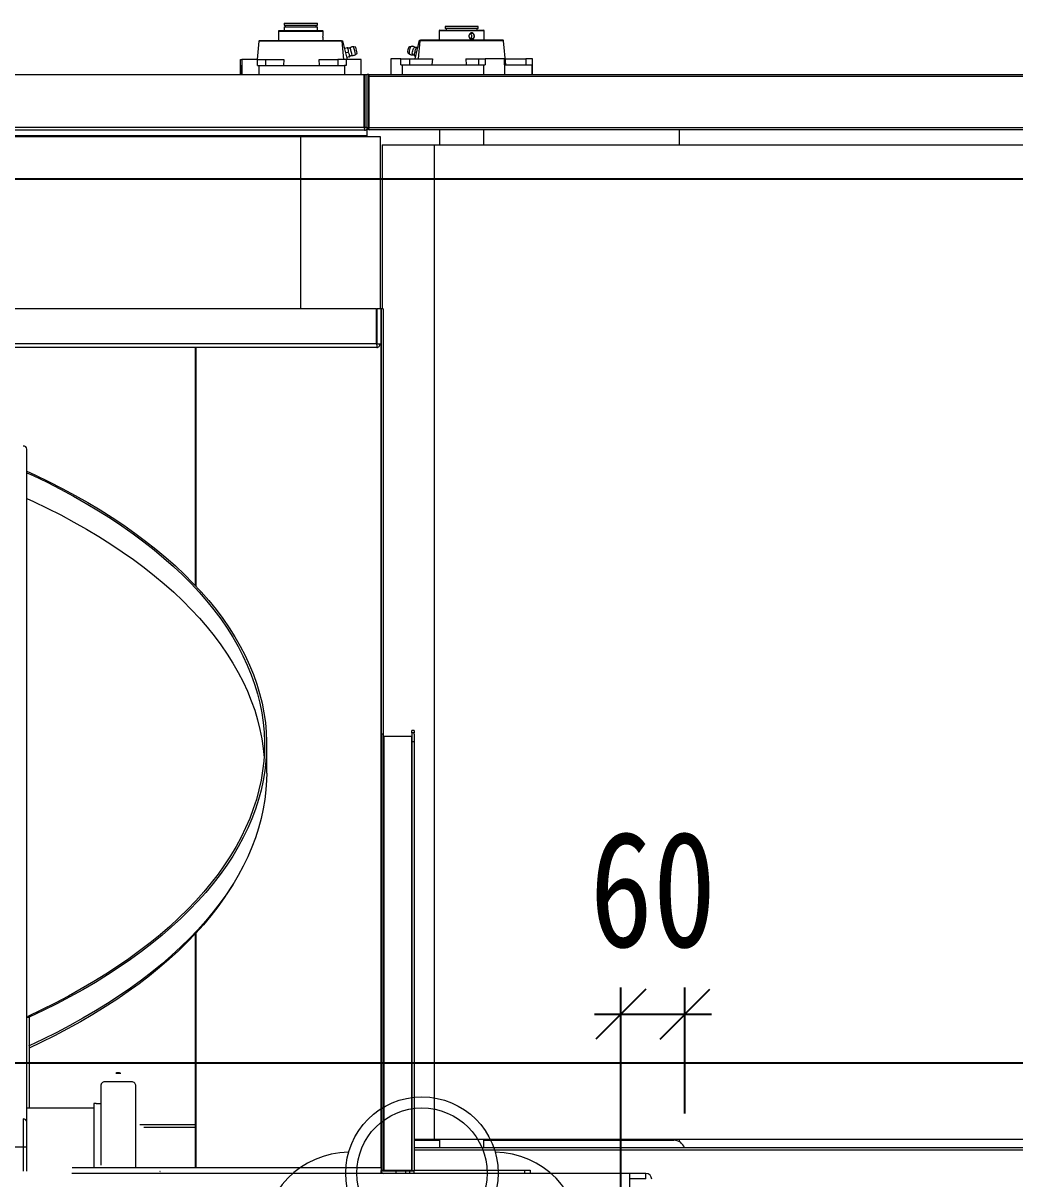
# Model space of a CAD drawing. Extents: x -2187 to 96136, y -11110 to 52208.
# Drawn here: x 51701 to 52599, y 20440 to 21486 of the extents above; entities that cross this region are included whole.
import ezdxf

# ---------------------------------------------------------------- set-up
doc = ezdxf.new("R2010")
doc.units = 0
doc.header["$LTSCALE"] = 1000
doc.header["$MEASUREMENT"] = 0
doc.linetypes.add('ACAD_ISO02W100', pattern=[15, 12, -3])
doc.layers.add('洗衣房设备', color=4, linetype='Continuous')
doc.layers.add('设备型号', color=7, linetype='Continuous')
doc.styles.add('-宋体', font='', dxfattribs={"width": 0.8})
doc.styles.get('-宋体').set_extended_font_data('SimSun')
doc.dimstyles.new('50', dxfattribs={"dimscale": 30, "dimtxt": 3.5, "dimasz": 1.5, "dimexe": 0.8, "dimexo": 2, "dimgap": 0.8, "dimtad": 1, "dimdec": 0, "dimrnd": 5, "dimzin": 0, "dimdsep": 46, "dimtxsty": '-宋体', "dimblk": 'OBLIQUE', "dimcen": 0.6, "dimdle": 0.8, "dimclrd": 6, "dimclre": 6, "dimclrt": 6, "dimadec": 0, "dimazin": 0, "dimtfac": 1, "dimtdec": 0, "dimtofl": 0, "dimtmove": 2, "dimatfit": 3, "dimldrblk": 'OBLIQUE', "dimfxl": 0, "dimtolj": 1, "dimtzin": 0, "dimarcsym": 0})

# ---------------------------------------------------------------- blocks, each defined once
blk = doc.blocks.new('_OBLIQUE')
at = {"color": 0, "linetype": 'ByBlock'}
blk.add_line((-0.5, -0.5), (0.5, 0.5), dxfattribs=at)
blk = doc.blocks.new('*D122')
at = {"layer": 'Defpoints', "color": 0, "linetype": 'ACAD_ISO02W100', "ltscale": 750}
for p in [(52300.1, 20588.6), (52300.1, 20438.8), (52242.1, 20341.5)]:
    blk.add_point(p, dxfattribs=at)
at = {"layer": '洗衣房设备', "color": 6, "linetype": 'ACAD_ISO02W100', "lineweight": -2, "ltscale": 750}
for p, q in [((52242.1, 20401.5), (52242.1, 20612.6)), ((52300.1, 20498.8), (52300.1, 20612.6)), ((52218.1, 20588.6), (52324.1, 20588.6))]:
    blk.add_line(p, q, dxfattribs=at)
at = {"layer": '洗衣房设备', "color": 6, "linetype": 'ACAD_ISO02W100', "lineweight": -2, "ltscale": 750, "xscale": 45, "yscale": 45, "zscale": 45, "rotation": 180}
blk.add_blockref('_OBLIQUE', (52242.1, 20588.6), dxfattribs=at)
at = {"layer": '洗衣房设备', "color": 6, "linetype": 'ACAD_ISO02W100', "lineweight": -2, "ltscale": 750, "xscale": 45, "yscale": 45, "zscale": 45}
blk.add_blockref('_OBLIQUE', (52300.1, 20588.6), dxfattribs=at)
at = {"layer": '洗衣房设备', "color": 6, "linetype": 'ACAD_ISO02W100', "ltscale": 750, "insert": (52271.1, 20701.1), "char_height": 105, "attachment_point": 5, "style": '-宋体'}
blk.add_mtext('\\A1;60', dxfattribs=at)

msp = doc.modelspace()

# ---------------------------------------------------------------- linework, layer by layer
at = {"color": 7, "linetype": 'Continuous', "lineweight": 15}
for p, q in [((51937.461, 21485.748), (51937.461, 21483.748)), ((51937.461, 21485.748), (51967.461, 21485.748)), ((51937.461, 21483.748), (51967.461, 21483.748)), ((51937.461, 21482.448), (51937.461, 21478.984)), ((51937.461, 21482.448), (51967.461, 21482.448)), ((51938.461, 21483.748), (51938.461, 21482.448)), ((51966.461, 21482.448), (51966.461, 21483.748)), ((51967.461, 21483.748), (51967.461, 21485.748)), ((51967.461, 21478.984), (51967.461, 21482.448)), ((52078.329, 21479.484), (52077.829, 21478.984)), ((52078.329, 21479.484), (52091.872, 21479.484)), ((52083.079, 21482.784), (52083.079, 21480.784)), ((52113.079, 21482.784), (52083.079, 21482.784)), ((52113.079, 21480.784), (52083.079, 21480.784)), ((52084.079, 21480.784), (52084.079, 21479.484)), ((52091.872, 21479.484), (52117.829, 21479.484)), ((52112.079, 21479.484), (52112.079, 21480.784)), ((52113.079, 21480.784), (52113.079, 21482.784)), ((52118.329, 21478.984), (52117.829, 21479.484)), ((51914.513, 21469.331), (51912.964, 21452.784)), ((51932.711, 21478.984), (51932.211, 21478.484)), ((51932.211, 21478.484), (51932.211, 21469.784)), ((51932.211, 21478.484), (51972.711, 21478.484)), ((51932.711, 21478.984), (51972.211, 21478.984)), ((51972.711, 21478.484), (51972.211, 21478.984)), ((51972.711, 21476.447), (51972.711, 21478.484)), ((51972.711, 21469.784), (51972.711, 21470.546)), ((51989.352, 21469.784), (51990.5, 21469.784)), ((51991.434, 21452.784), (51989.859, 21469.331)), ((51994.739, 21452.784), (51990.5, 21469.784)), ((52055.827, 21453.284), (52059.851, 21470.284)), ((52060.132, 21469.831), (52058.583, 21453.284)), ((52059.851, 21470.284), (52060.537, 21470.284)), ((52077.829, 21478.984), (52077.829, 21470.284)), ((52077.829, 21478.984), (52118.329, 21478.984)), ((52118.329, 21470.284), (52118.329, 21478.984)), ((52138.079, 21447.904), (52136.026, 21469.831)), ((51994.294, 21463.286), (51992.248, 21462.775)), ((51994.378, 21463.286), (51992.253, 21462.755)), ((51995.417, 21459.29), (51993.251, 21458.75)), ((52002.171, 21463.906), (52000.311, 21464.182)), ((52049.411, 21458.988), (52050.802, 21457.887)), ((52052.586, 21464.677), (52050.833, 21464.402)), ((52055.879, 21459.79), (52057.28, 21459.422)), ((52057.572, 21463.786), (52058.269, 21463.602)), ((51897.837, 21447.404), (51897.837, 21452.784)), ((51897.837, 21452.784), (51899.263, 21452.784)), ((51899.263, 21452.784), (51899.263, 21447.404)), ((51913.345, 21452.784), (51899.263, 21452.784)), ((51913.345, 21447.404), (51913.345, 21452.784)), ((51913.345, 21452.784), (51920.7, 21452.784)), ((51920.7, 21447.404), (51920.7, 21452.784)), ((51920.7, 21452.784), (51937.131, 21452.784)), ((51937.131, 21452.784), (51936.713, 21447.404)), ((51969.507, 21447.404), (51969.076, 21452.784)), ((51969.076, 21452.784), (51986.012, 21452.784)), ((51986.012, 21452.784), (51986.012, 21447.404)), ((51993.494, 21452.784), (51986.012, 21452.784)), ((51993.494, 21452.784), (51993.494, 21447.404)), ((52007.084, 21452.784), (51993.494, 21452.784)), ((51996.371, 21455.295), (51994.245, 21454.765)), ((52002.025, 21457.309), (52003.537, 21458.427)), ((52007.084, 21447.404), (52007.084, 21452.784)), ((52033.93, 21453.284), (52033.93, 21439.284)), ((52043.084, 21453.284), (52033.93, 21453.284)), ((52043.084, 21447.904), (52043.084, 21453.284)), ((52043.084, 21453.284), (52051.253, 21453.284)), ((52051.253, 21447.904), (52051.253, 21453.284)), ((52051.253, 21453.284), (52071.562, 21453.284)), ((52056.378, 21455.612), (52055.68, 21455.795)), ((52071.562, 21453.284), (52071.044, 21447.904)), ((52101.892, 21453.284), (52102.182, 21447.904)), ((52101.892, 21453.284), (52113.265, 21453.284)), ((52113.265, 21453.284), (52113.265, 21447.904)), ((52113.265, 21453.284), (52119.184, 21453.284)), ((52119.184, 21453.284), (52119.184, 21447.904)), ((52136.67, 21453.284), (52119.184, 21453.284)), ((52136.67, 21447.904), (52136.67, 21453.284)), ((52136.67, 21453.284), (52136.934, 21453.284)), ((52136.934, 21447.904), (52136.934, 21453.284)), ((52137.575, 21453.284), (52156.132, 21453.284)), ((52156.132, 21453.284), (52156.132, 21447.904)), ((52161.863, 21453.284), (52156.132, 21453.284)), ((52161.863, 21453.284), (52161.863, 21447.904)), ((52162.228, 21453.284), (52161.863, 21453.284)), ((52162.228, 21439.284), (52162.228, 21453.284)), ((52009.919, 21438.784), (40665.333, 21438.784)), ((51897.782, 21447.404), (51897.782, 21438.784)), ((51897.782, 21447.404), (51897.784, 21447.404)), ((51897.784, 21438.784), (51897.784, 21447.404)), ((51897.784, 21447.404), (51899.154, 21447.404)), ((51899.154, 21447.404), (51899.154, 21438.784)), ((51899.263, 21447.404), (51899.154, 21447.404)), ((51913.345, 21447.404), (51914.927, 21447.404)), ((51914.927, 21438.784), (51914.927, 21447.404)), ((51914.927, 21447.404), (51991.915, 21447.404)), ((51991.915, 21447.404), (51991.915, 21438.784)), ((51993.494, 21447.404), (51991.915, 21447.404)), ((52007.084, 21447.404), (52007.14, 21447.404)), ((52007.14, 21438.784), (52007.14, 21447.404)), ((52009.919, 21391.184), (52009.919, 21438.784)), ((52010.626, 21438.784), (52009.919, 21438.784)), ((52010.626, 21391.184), (52010.626, 21438.784)), ((52012.626, 21438.784), (52010.626, 21438.784)), ((52012.626, 21391.184), (52012.626, 21439.284)), ((52014.126, 21439.284), (52012.626, 21439.284)), ((52014.126, 21391.184), (52014.126, 21439.284)), ((52014.699, 21439.284), (57944.14, 21439.284)), ((52043.084, 21447.904), (52044.559, 21447.904)), ((52044.559, 21439.284), (52044.559, 21447.904)), ((52044.559, 21447.904), (52117.657, 21447.904)), ((52117.657, 21447.904), (52117.657, 21439.284)), ((52117.657, 21447.904), (52119.184, 21447.904)), ((52136.67, 21447.904), (52137.243, 21447.904)), ((52137.243, 21439.284), (52137.243, 21447.904)), ((52137.243, 21447.904), (52161.443, 21447.904)), ((52161.443, 21447.904), (52161.443, 21439.284)), ((52161.863, 21447.904), (52161.443, 21447.904)), ((57943.866, 21437.384), (52014.186, 21437.384)), ((52014.186, 21437.384), (52014.186, 21391.184)), ((52010.226, 21388.784), (40665.026, 21388.784)), ((52009.919, 21391.184), (40665.333, 21391.184)), ((52010.226, 21390.784), (52010.226, 21388.784)), ((52012.626, 21391.184), (52010.626, 21391.184)), ((52012.626, 21391.184), (52014.126, 21391.184)), ((52012.626, 21383.784), (52012.626, 21391.184)), ((52014.186, 21391.184), (57943.866, 21391.184)), ((57944.804, 21389.284), (52014.526, 21389.284)), ((52078.079, 21389.284), (52078.079, 21375.484)), ((52118.079, 21375.484), (52118.079, 21389.284)), ((52295.097, 21375.484), (52295.097, 21389.284)), ((52012.626, 21383.784), (38057.423, 21383.784)), ((51952.461, 21382.884), (38057.423, 21382.884)), ((51932.461, 21383.784), (51932.461, 21382.884)), ((52024.461, 21382.884), (51952.461, 21382.884)), ((51972.461, 21382.884), (51972.461, 21383.784)), ((52024.461, 21227.001), (52024.461, 21382.884)), ((52026.079, 21375.484), (52026.079, 21227.001)), ((52026.079, 21375.484), (52073.454, 21375.484)), ((52073.454, 20475.484), (52073.454, 21375.484)), ((52073.454, 21375.484), (58030.207, 21375.484)), ((52021.106, 21227.001), (50509.088, 21227.001)), ((52021.106, 21195.501), (52021.106, 21227.001)), ((52021.106, 21227.001), (52021.606, 21227.001)), ((52021.606, 21195.501), (52021.606, 21227.001)), ((52024.204, 21227.001), (52021.606, 21227.001)), ((52025.03, 21227.001), (52024.204, 21227.001)), ((52025.03, 21227.001), (52025.03, 20449.501)), ((52025.03, 21227.001), (52025.097, 21227.001)), ((52025.03, 21227.001), (52025.03, 20449.501)), ((52025.097, 21227.001), (52025.097, 20842.127)), ((52027.097, 21227.001), (52025.097, 21227.001)), ((52027.097, 21227.001), (52027.097, 20842.127)), ((52021.24, 21192.001), (50508.954, 21192.001)), ((52021.106, 21195.501), (50509.088, 21195.501)), ((51857.012, 21192.001), (51857.012, 20976.714)), ((52021.606, 21195.501), (52024.204, 21195.501)), ((51704.607, 20490.94), (51704.607, 21099.986)), ((52025.097, 20842.127), (52025.097, 20447.001)), ((52027.097, 20842.127), (52025.097, 20842.127)), ((52025.097, 20842.127), (52025.097, 20447.001)), ((52026.762, 20842.127), (52026.762, 20447.001)), ((52026.762, 20842.127), (52026.762, 20447.001)), ((52027.097, 20842.127), (52027.097, 20447.001)), ((52027.097, 20842.127), (52027.097, 20447.001)), ((52055.097, 20845.297), (52053.097, 20845.297)), ((52053.097, 20843.177), (52053.097, 20845.297)), ((52053.097, 20843.177), (52053.097, 20835.297)), ((52055.097, 20843.177), (52053.097, 20843.177)), ((52055.097, 20845.297), (52055.097, 20843.177)), ((52055.097, 20842.127), (52055.097, 20843.177)), ((52055.097, 20842.127), (52055.097, 20447.001)), ((52055.097, 20842.127), (52055.097, 20447.001)), ((51921.607, 20806.68), (51921.607, 20832.529)), ((52027.597, 20840.174), (52052.597, 20840.174)), ((52027.597, 20840.174), (52027.597, 20447.001)), ((52027.597, 20840.174), (52027.597, 20447.001)), ((52052.597, 20840.174), (52052.597, 20447.001)), ((52052.597, 20840.174), (52052.597, 20447.001)), ((52053.097, 20835.297), (52055.097, 20835.297)), ((52053.097, 20835.297), (52053.097, 20447.001)), ((52053.097, 20835.297), (52053.097, 20447.001)), ((51857.012, 20661.412), (51857.012, 20449.501)), ((51857.012, 20661.412), (51857.012, 20449.501)), ((51706.607, 20585.729), (51704.607, 20585.729)), ((51705.392, 20586.63), (51706.737, 20585.879)), ((51705.392, 20586.63), (51705.392, 20585.729)), ((51706.607, 20585.729), (51706.607, 20503.401)), ((51706.737, 20585.879), (51706.737, 20560.03)), ((51706.737, 20563.989), (51706.607, 20563.929)), ((51706.737, 20561.404), (51706.607, 20561.344)), ((51706.737, 20560.03), (51706.607, 20560.103)), ((51784.42, 20527.501), (51775.407, 20527.501)), ((51789.485, 20534.965), (51785.128, 20534.965)), ((51788.75, 20527.423), (51785.863, 20527.423)), ((51799.207, 20527.501), (51790.193, 20527.501)), ((51771.407, 20523.501), (51771.407, 20452.708)), ((51803.207, 20452.708), (51803.207, 20523.501)), ((51766.988, 20507.651), (51765.107, 20507.651)), ((51765.107, 20507.651), (51765.107, 20449.809)), ((51765.107, 20503.401), (51704.607, 20503.401)), ((51701.607, 20490.94), (51701.607, 20493.849)), ((51701.607, 20446.48), (51701.607, 20490.94)), ((51704.607, 20446.48), (51704.607, 20490.94)), ((51806.802, 20488.784), (51857.012, 20488.784)), ((52026.762, 20488.784), (52027.597, 20488.784)), ((52052.597, 20488.784), (52053.097, 20488.784)), ((52026.762, 20475.484), (52027.597, 20475.484)), ((52052.597, 20475.484), (52053.097, 20475.484)), ((52055.097, 20475.484), (52073.454, 20475.484)), ((52073.454, 20475.484), (58030.207, 20475.484)), ((52078.079, 20475.484), (52078.079, 20467.684)), ((52118.079, 20467.684), (52118.079, 20475.484)), ((52295.097, 20473.161), (52295.097, 20475.484)), ((51704.607, 20468.258), (51270.341, 20468.258)), ((52026.762, 20474.501), (52027.597, 20474.501)), ((52027.597, 20467.684), (52026.762, 20467.684)), ((52052.597, 20474.501), (52053.097, 20474.501)), ((52053.097, 20467.684), (52052.597, 20467.684)), ((52055.097, 20474.501), (52078.079, 20474.501)), ((57944.804, 20467.684), (52055.097, 20467.684)), ((52118.079, 20474.501), (52290.097, 20474.501)), ((52250.097, 20444.501), (51745.4, 20444.501)), ((52025.097, 20449.501), (51745.704, 20449.501)), ((51771.407, 20452.708), (51771.377, 20451.968)), ((51803.333, 20449.539), (51803.207, 20452.708)), ((52025.097, 20444.501), (52025.097, 20447.001)), ((52025.097, 20444.501), (52025.097, 20447.001)), ((52027.195, 20446.501), (52025.097, 20446.501)), ((52027.195, 20446.501), (52025.097, 20446.501)), ((52026.762, 20447.501), (52027.597, 20447.501)), ((52027.597, 20446.501), (52027.195, 20446.501)), ((52027.597, 20446.501), (52027.195, 20446.501)), ((52052.597, 20447.001), (52027.597, 20447.001)), ((52052.597, 20447.001), (52027.597, 20447.001)), ((52055.097, 20446.501), (52027.597, 20446.501)), ((52055.097, 20446.501), (52027.597, 20446.501)), ((52038.597, 20446.501), (52038.597, 20444.501)), ((52038.597, 20446.501), (52038.597, 20444.501)), ((52047.597, 20444.501), (52047.597, 20446.501)), ((52047.597, 20444.501), (52047.597, 20446.501)), ((52051.01, 20444.501), (52051.01, 20446.501)), ((52051.01, 20444.501), (52051.01, 20446.501)), ((52052.597, 20447.501), (52053.097, 20447.501)), ((52053.097, 20447.001), (52055.097, 20447.001)), ((52053.097, 20447.001), (52055.097, 20447.001)), ((52055.097, 20447.501), (52155.097, 20447.501)), ((52055.097, 20444.501), (52055.097, 20446.501)), ((52055.097, 20444.501), (52055.097, 20446.501)), ((52155.097, 20447.501), (52160.097, 20447.501)), ((52155.097, 20444.501), (52155.097, 20447.501)), ((52160.097, 20447.501), (52160.097, 20444.501)), ((52264.697, 20444.501), (52250.097, 20444.501)), ((52250.097, 20058.901), (52250.097, 20444.501)), ((52264.697, 20444.501), (52250.097, 20444.501)), ((52250.097, 20058.901), (52250.097, 20444.501)), ((52264.697, 20439.501), (52264.697, 20444.501)), ((52264.697, 20439.501), (52264.697, 20444.501)), ((52264.697, 20439.501), (52250.097, 20439.501))]:
    msp.add_line(p, q, dxfattribs=at)
at = {"color": 8, "linetype": 'Continuous', "lineweight": 15}
for p, q in [((51989.859, 21469.331), (51914.513, 21469.331)), ((52136.026, 21469.831), (52060.132, 21469.831)), ((51952.461, 21227.001), (51952.461, 21382.884)), ((51857.347, 21192.001), (51857.347, 20976.359)), ((52021.606, 21195.501), (52021.106, 21195.501)), ((51857.347, 20661.773), (51857.347, 20449.501)), ((51857.347, 20661.773), (51857.347, 20449.501)), ((51810.338, 20486.384), (51857.012, 20486.384)), ((52026.762, 20486.384), (52027.597, 20486.384)), ((52052.597, 20486.384), (52053.097, 20486.384)), ((52026.762, 20465.784), (52027.597, 20465.784)), ((52052.597, 20465.784), (52053.097, 20465.784)), ((52055.097, 20465.784), (57943.866, 20465.784)), ((52026.762, 20447.001), (52025.097, 20447.001)), ((52026.762, 20447.001), (52025.097, 20447.001))]:
    msp.add_line(p, q, dxfattribs=at)
at = {"color": 7, "linetype": 'Continuous', "lineweight": 15, "flags": 128}
for points in [[(52109.308, 21473.984), (52109.151, 21473.047), (52108.703, 21472.237), (52108.023, 21471.662), (52107.204, 21471.401), (52106.356, 21471.489), (52105.593, 21471.914), (52105.019, 21472.619), (52104.712, 21473.508), (52104.712, 21474.461), (52105.019, 21475.35), (52105.593, 21476.054), (52106.356, 21476.479), (52107.204, 21476.567), (52108.023, 21476.306), (52108.703, 21475.732), (52109.151, 21474.921), (52109.308, 21473.984)], [(52050.833, 21464.402), (52050.706, 21464.359), (52050.316, 21463.995), (52049.914, 21463.317), (52049.556, 21462.416), (52049.288, 21461.413), (52049.148, 21460.445), (52049.155, 21459.642), (52049.307, 21459.112), (52049.411, 21458.988)], [(52052.57, 21464.675), (52052.451, 21464.635), (52052.018, 21464.268), (52051.564, 21463.573), (52051.14, 21462.626), (52050.79, 21461.53), (52050.554, 21460.402), (52050.456, 21459.366), (52050.507, 21458.534), (52050.701, 21457.995), (52050.792, 21457.895)], [(52054.024, 21457.047), (52053.949, 21457.04), (52053.632, 21457.226), (52053.437, 21457.764), (52053.386, 21458.597), (52053.484, 21459.633), (52053.72, 21460.76), (52054.07, 21461.857), (52054.494, 21462.804), (52054.948, 21463.498), (52055.382, 21463.866), (52055.748, 21463.866), (52055.781, 21463.844)], [(51704.607, 21080.158), (51711.77, 21076.831), (51724.257, 21070.786), (51736.428, 21064.577), (51748.273, 21058.207), (51759.784, 21051.682), (51770.954, 21045.006), (51781.774, 21038.183), (51792.238, 21031.219), (51802.337, 21024.117), (51812.066, 21016.883), (51821.417, 21009.522), (51830.384, 21002.039), (51838.96, 20994.438), (51847.14, 20986.727), (51854.919, 20978.908), (51862.29, 20970.989), (51869.249, 20962.974), (51875.79, 20954.87), (51881.91, 20946.68), (51887.604, 20938.413), (51892.868, 20930.072), (51897.699, 20921.663), (51902.093, 20913.194), (51906.048, 20904.668), (51909.559, 20896.093), (51912.626, 20887.474), (51915.246, 20878.817), (51917.417, 20870.128), (51919.137, 20861.413), (51920.406, 20852.679), (51921.223, 20843.93), (51921.586, 20835.174), (51921.496, 20826.415), (51920.953, 20817.661), (51919.958, 20808.917), (51918.51, 20800.19), (51916.611, 20791.485), (51914.262, 20782.808), (51911.465, 20774.165), (51908.221, 20765.563), (51904.534, 20757.007), (51900.405, 20748.503), (51895.838, 20740.056), (51890.835, 20731.674), (51885.4, 20723.361), (51879.537, 20715.124), (51873.249, 20706.968), (51866.542, 20698.898), (51859.419, 20690.92), (51851.886, 20683.04), (51843.948, 20675.264), (51835.61, 20667.595), (51826.878, 20660.041), (51817.759, 20652.606), (51808.257, 20645.294), (51798.381, 20638.112), (51788.136, 20631.064), (51777.531, 20624.155), (51766.571, 20617.39), (51755.265, 20610.773), (51743.62, 20604.309), (51731.646, 20598.002), (51719.348, 20591.858), (51706.737, 20585.879)], [(51704.607, 21080.158), (51711.77, 21076.831), (51724.257, 21070.786), (51736.428, 21064.577), (51748.273, 21058.207), (51759.784, 21051.682), (51770.954, 21045.006), (51781.774, 21038.183), (51792.238, 21031.219), (51802.337, 21024.117), (51812.066, 21016.883), (51821.417, 21009.522), (51830.384, 21002.039), (51838.96, 20994.438), (51847.14, 20986.727), (51854.919, 20978.908), (51862.29, 20970.989), (51869.249, 20962.974), (51875.79, 20954.87), (51881.91, 20946.68), (51887.604, 20938.413), (51892.868, 20930.072), (51897.699, 20921.663), (51902.093, 20913.194), (51906.048, 20904.668), (51909.559, 20896.093), (51912.626, 20887.474), (51915.246, 20878.817), (51917.417, 20870.128), (51919.137, 20861.413), (51920.406, 20852.679), (51921.223, 20843.93), (51921.586, 20835.174), (51921.496, 20826.415), (51920.953, 20817.661), (51919.958, 20808.917), (51918.51, 20800.19), (51916.611, 20791.485), (51914.262, 20782.808), (51911.465, 20774.165), (51908.221, 20765.563), (51904.534, 20757.007), (51900.405, 20748.503), (51895.838, 20740.056), (51890.835, 20731.674), (51885.4, 20723.361), (51879.537, 20715.124), (51873.249, 20706.968), (51866.542, 20698.898), (51859.419, 20690.92), (51851.886, 20683.04), (51843.948, 20675.264), (51835.61, 20667.595), (51826.878, 20660.041), (51817.759, 20652.606), (51808.257, 20645.294), (51798.381, 20638.112), (51788.136, 20631.064), (51777.531, 20624.155), (51766.571, 20617.39), (51755.265, 20610.773), (51743.62, 20604.309), (51731.646, 20598.002), (51719.348, 20591.858), (51706.737, 20585.879)], [(51704.607, 21078.79), (51710.408, 21076.087), (51722.858, 21070.061), (51734.991, 21063.87), (51746.8, 21057.52), (51758.277, 21051.015), (51769.412, 21044.359), (51780.2, 21037.557), (51790.632, 21030.614), (51800.701, 21023.534), (51810.4, 21016.322), (51819.722, 21008.983), (51828.661, 21001.523), (51837.212, 20993.946), (51845.367, 20986.257), (51853.122, 20978.463), (51860.47, 20970.568), (51867.408, 20962.577), (51873.93, 20954.497), (51880.031, 20946.333), (51885.708, 20938.09), (51890.956, 20929.775), (51895.772, 20921.392), (51900.153, 20912.948), (51904.095, 20904.449), (51907.596, 20895.9), (51910.653, 20887.307), (51913.265, 20878.676), (51915.429, 20870.014), (51917.145, 20861.326), (51918.41, 20852.617), (51919.224, 20843.895), (51919.586, 20835.166), (51919.497, 20826.434), (51918.955, 20817.706), (51917.963, 20808.989), (51916.519, 20800.288), (51914.626, 20791.61), (51912.284, 20782.959), (51909.496, 20774.343), (51906.262, 20765.767), (51902.586, 20757.236), (51898.47, 20748.758), (51893.916, 20740.338), (51888.929, 20731.981), (51883.51, 20723.694), (51877.665, 20715.481), (51871.397, 20707.35), (51864.71, 20699.305), (51857.609, 20691.351), (51850.099, 20683.496), (51842.185, 20675.742), (51833.872, 20668.098), (51825.167, 20660.566), (51816.075, 20653.153), (51806.603, 20645.864), (51796.756, 20638.704), (51786.543, 20631.677), (51775.969, 20624.789), (51765.043, 20618.045), (51753.771, 20611.448), (51742.162, 20605.004), (51730.224, 20598.716), (51717.964, 20592.59), (51705.392, 20586.63)], [(51704.607, 21078.79), (51710.408, 21076.087), (51722.858, 21070.061), (51734.991, 21063.87), (51746.8, 21057.52), (51758.277, 21051.015), (51769.412, 21044.359), (51780.2, 21037.557), (51790.632, 21030.614), (51800.701, 21023.534), (51810.4, 21016.322), (51819.722, 21008.983), (51828.661, 21001.523), (51837.212, 20993.946), (51845.367, 20986.257), (51853.122, 20978.463), (51860.47, 20970.568), (51867.408, 20962.577), (51873.93, 20954.497), (51880.031, 20946.333), (51885.708, 20938.09), (51890.956, 20929.775), (51895.772, 20921.392), (51900.153, 20912.948), (51904.095, 20904.449), (51907.596, 20895.9), (51910.653, 20887.307), (51913.265, 20878.676), (51915.429, 20870.014), (51917.145, 20861.326), (51918.41, 20852.617), (51919.224, 20843.895), (51919.586, 20835.166), (51919.497, 20826.434), (51918.955, 20817.706), (51917.963, 20808.989), (51916.519, 20800.288), (51914.626, 20791.61), (51912.284, 20782.959), (51909.496, 20774.343), (51906.262, 20765.767), (51902.586, 20757.236), (51898.47, 20748.758), (51893.916, 20740.338), (51888.929, 20731.981), (51883.51, 20723.694), (51877.665, 20715.481), (51871.397, 20707.35), (51864.71, 20699.305), (51857.609, 20691.351), (51850.099, 20683.496), (51842.185, 20675.742), (51833.872, 20668.098), (51825.167, 20660.566), (51816.075, 20653.153), (51806.603, 20645.864), (51796.756, 20638.704), (51786.543, 20631.677), (51775.969, 20624.789), (51765.043, 20618.045), (51753.771, 20611.448), (51742.162, 20605.004), (51730.224, 20598.716), (51717.964, 20592.59), (51705.392, 20586.63)], [(51704.607, 21055.526), (51710.65, 21052.709), (51723.102, 21046.675), (51735.237, 21040.477), (51747.047, 21034.12), (51758.524, 21027.607), (51769.66, 21020.943), (51780.446, 21014.133), (51790.877, 21007.182), (51800.943, 21000.094), (51810.64, 20992.874), (51819.959, 20985.527), (51828.894, 20978.058), (51837.44, 20970.473), (51845.589, 20962.777), (51853.338, 20954.974), (51860.68, 20947.071), (51867.61, 20939.072), (51874.123, 20930.984), (51880.215, 20922.812), (51885.882, 20914.561), (51891.12, 20906.238), (51895.925, 20897.847), (51900.294, 20889.396), (51904.224, 20880.889), (51907.712, 20872.332), (51910.755, 20863.732), (51913.353, 20855.095), (51915.502, 20846.425), (51917.201, 20837.73), (51918.45, 20829.016), (51919.206, 20820.897)], [(51921.607, 20806.68), (51921.496, 20800.566), (51920.953, 20791.812), (51919.958, 20783.069), (51918.51, 20774.341), (51916.611, 20765.636), (51914.262, 20756.959), (51911.465, 20748.316), (51908.221, 20739.714), (51904.534, 20731.158), (51900.405, 20722.654), (51895.838, 20714.208), (51890.835, 20705.825), (51885.4, 20697.513), (51879.537, 20689.275), (51873.249, 20681.119), (51866.542, 20673.049), (51859.419, 20665.071), (51851.886, 20657.192), (51843.948, 20649.415), (51835.61, 20641.747), (51826.878, 20634.192), (51817.759, 20626.757), (51808.257, 20619.445), (51798.381, 20612.263), (51788.136, 20605.215), (51777.531, 20598.306), (51766.571, 20591.541), (51755.265, 20584.924), (51743.62, 20578.46), (51731.646, 20572.154), (51719.348, 20566.009), (51706.737, 20560.03)], [(51921.607, 20806.68), (51921.496, 20800.566), (51920.953, 20791.812), (51919.958, 20783.069), (51918.51, 20774.341), (51916.611, 20765.636), (51914.262, 20756.959), (51911.465, 20748.316), (51908.221, 20739.714), (51904.534, 20731.158), (51900.405, 20722.654), (51895.838, 20714.208), (51890.835, 20705.825), (51885.4, 20697.513), (51879.537, 20689.275), (51873.249, 20681.119), (51866.542, 20673.049), (51859.419, 20665.071), (51851.886, 20657.192), (51843.948, 20649.415), (51835.61, 20641.747), (51826.878, 20634.192), (51817.759, 20626.757), (51808.257, 20619.445), (51798.381, 20612.263), (51788.136, 20605.215), (51777.531, 20598.306), (51766.571, 20591.541), (51755.265, 20584.924), (51743.62, 20578.46), (51731.646, 20572.154), (51719.348, 20566.009), (51706.737, 20560.03)], [(51891.501, 20706.897), (51888.678, 20702.285), (51883.235, 20693.996), (51877.364, 20685.782), (51871.071, 20677.649), (51864.358, 20669.603), (51857.232, 20661.649), (51849.695, 20653.793), (51841.755, 20646.04), (51833.416, 20638.396), (51824.684, 20630.866), (51815.565, 20623.454), (51806.065, 20616.167), (51796.191, 20609.01), (51785.951, 20601.986), (51775.349, 20595.101), (51764.396, 20588.361), (51753.096, 20581.768), (51741.46, 20575.329), (51729.494, 20569.047), (51717.207, 20562.927), (51706.607, 20557.897)], [(51891.488, 20706.876), (51888.678, 20702.285), (51883.235, 20693.996), (51877.364, 20685.782), (51871.071, 20677.649), (51864.358, 20669.603), (51857.232, 20661.649), (51849.695, 20653.793), (51841.755, 20646.04), (51833.416, 20638.396), (51824.684, 20630.866), (51815.565, 20623.454), (51806.065, 20616.167), (51796.191, 20609.01), (51785.951, 20601.986), (51775.349, 20595.101), (51764.396, 20588.361), (51753.096, 20581.768), (51741.46, 20575.329), (51729.494, 20569.047), (51717.207, 20562.927), (51706.607, 20557.897)]]:
    msp.add_lwpolyline(points, dxfattribs=at)
at = {"color": 7, "linetype": 'Continuous', "lineweight": 15}
for radius in [69, 59]:
    msp.add_circle((52062.097, 20444.717), radius, dxfattribs=at)
for centre, radius, start, end in [((51915.011, 21469.284), 0.5, 90, 174.652), ((52060.63, 21469.784), 0.5, 90, 174.652), ((52135.529, 21469.784), 0.5, 5.348, 90), ((51931.307, 21443.323), 68.911, 11.057673, 16.94969), ((51931.666, 21443.421), 71.716, 11.165923, 16.827215), ((51945.477, 21446.863), 59.2, 11.263799, 16.731142), ((51701.426, 21099.732), 3.191, 4.567388, 93.934319), ((51787.128, 20531.501), 4, 90, 120), ((51787.485, 20531.501), 4, 60, 90), ((51701.426, 20490.686), 3.191, 4.567388, 93.934319), ((52290.097, 20464.501), 10, 18.56073, 90), ((51997.097, 20384.717), 79, 90.968801, 180), ((52127.097, 20384.717), 79, 0, 89.031199), ((52027.597, 20447.001), 2.5, 180, 270), ((52027.597, 20447.001), 2.5, 180, 270), ((52027.231, 20446.97), 0.47, 176.188739, 265.59805), ((52027.231, 20446.97), 0.47, 176.188739, 265.59805), ((52027.597, 20447.001), 0.5, 180, 270), ((52027.597, 20447.001), 0.5, 180, 270), ((52264.697, 20439.101), 5.4, 0, 90), ((52264.697, 20439.101), 5.4, 0, 90)]:
    msp.add_arc(centre, radius, start, end, dxfattribs=at)
for centre, start_param, end_param in [((51784.42, 20487.401), -0.0623846, 0), ((51790.193, 20487.401), 0, 0.0623846)]:
    msp.add_ellipse(centre, major_axis=(0, 40.1), ratio=0.57735027, start_param=start_param, end_param=end_param, dxfattribs=at)
for points, knots in [([(51953.127, 21469.784), (51951.604, 21469.784), (51948.51, 21469.784), (51943.86, 21469.784), (51939.598, 21469.784), (51935.799, 21469.784), (51932.472, 21469.784), (51929.327, 21469.784), (51926.409, 21469.784), (51923.766, 21469.784), (51921.447, 21469.784), (51919.463, 21469.784), (51917.683, 21469.784), (51916.226, 21469.784), (51915.322, 21469.784), (51914.947, 21469.784), (51915.035, 21469.784), (51915.046, 21469.784)], [0, 0, 0, 0, 0.07676694, 0.15590626, 0.23726601, 0.3008783, 0.36448174, 0.42944759, 0.4944044, 0.55937025, 0.62432706, 0.68793935, 0.75154279, 0.83291038, 0.91205181, 0.98880882, 1, 1, 1, 1]), ([(51989.352, 21469.784), (51988.906, 21469.784), (51987.993, 21469.784), (51985.313, 21469.784), (51981.628, 21469.784), (51976.941, 21469.784), (51971.48, 21469.784), (51965.509, 21469.784), (51959.336, 21469.784), (51955.166, 21469.784), (51953.127, 21469.784)], [0, 0, 0, 0, 0.118458423, 0.242351378, 0.370152002, 0.5, 0.629847998, 0.757648622, 0.881541577, 1, 1, 1, 1]), ([(51972.706, 21470.546), (51972.706, 21470.567), (51972.708, 21470.622), (51972.67, 21471.037), (51972.617, 21471.715), (51972.57, 21472.622), (51972.555, 21473.659), (51972.584, 21474.707), (51972.642, 21475.602), (51972.699, 21476.242), (51972.706, 21476.382), (51972.709, 21476.447)], [0, 0, 0, 0, 0.06297178, 0.16796733, 0.27810444, 0.39570837, 0.51958473, 0.64646247, 0.7728761, 0.8949155, 1, 1, 1, 1]), ([(51989.352, 21469.784), (51989.41, 21469.779), (51989.526, 21469.767), (51989.681, 21469.679), (51989.796, 21469.549), (51989.847, 21469.423), (51989.857, 21469.349), (51989.859, 21469.331)], [0, 0, 0, 0, 0.2334037, 0.46687744, 0.69829213, 0.92569766, 1, 1, 1, 1]), ([(52086.31, 21470.284), (52084.403, 21470.284), (52080.502, 21470.284), (52075.128, 21470.284), (52070.258, 21470.284), (52066.204, 21470.284), (52063.139, 21470.284), (52061.304, 21470.284), (52060.534, 21470.284), (52060.687, 21470.284), (52060.712, 21470.284)], [0, 0, 0, 0, 0.13068627, 0.26736806, 0.40836088, 0.55161242, 0.69486396, 0.83585678, 0.97253857, 1, 1, 1, 1]), ([(52135.452, 21470.284), (52135.463, 21470.284), (52135.495, 21470.284), (52134.885, 21470.284), (52133.724, 21470.284), (52132.001, 21470.284), (52129.724, 21470.284), (52127.091, 21470.284), (52124.278, 21470.284), (52121.415, 21470.284), (52118.289, 21470.284), (52114.925, 21470.284), (52111.384, 21470.284), (52107.725, 21470.284), (52103.993, 21470.284), (52099.875, 21470.284), (52095.423, 21470.284), (52090.741, 21470.284), (52087.772, 21470.284), (52086.31, 21470.284)], [0, 0, 0, 0, 0.03809008, 0.10459348, 0.16909323, 0.23359965, 0.30010297, 0.36847044, 0.42192455, 0.47537121, 0.52996272, 0.58454663, 0.63913814, 0.69372205, 0.74717616, 0.80062282, 0.86899689, 0.93549525, 1, 1, 1, 1]), ([(52107.172, 21470.984), (52106.904, 21471.014), (52106.371, 21471.074), (52105.634, 21471.532), (52105.034, 21472.217), (52104.638, 21473.122), (52104.527, 21474.16), (52104.749, 21475.205), (52105.283, 21476.108), (52106.042, 21476.738), (52106.715, 21476.961), (52107.353, 21477.001), (52107.963, 21476.881), (52108.651, 21476.44), (52109.192, 21475.751), (52109.539, 21474.847), (52109.635, 21473.809), (52109.444, 21472.764), (52108.971, 21471.86), (52108.274, 21471.233), (52107.627, 21471.002), (52107.258, 21470.988), (52107.172, 21470.984)], [0, 0, 0, 0, 0.04907475, 0.09735801, 0.14800567, 0.20208703, 0.25905282, 0.31739883, 0.37553142, 0.43165247, 0.48410839, 0.5, 0.54907475, 0.59735801, 0.64800567, 0.70208703, 0.75905282, 0.81739883, 0.87553142, 0.93165247, 0.98410839, 1, 1, 1, 1]), ([(52105.904, 21476.217), (52106.01, 21476.157), (52106.341, 21475.969), (52106.73, 21475.393), (52107.017, 21474.586), (52107.059, 21473.698), (52106.861, 21472.858), (52106.476, 21472.151), (52106.084, 21471.862), (52105.9, 21471.726)], [0, 0, 0, 0, 0.07446942, 0.23267515, 0.39191407, 0.54956537, 0.70547812, 0.86221285, 1, 1, 1, 1]), ([(51994.294, 21463.286), (51994.394, 21463.309), (51994.594, 21463.355), (51994.802, 21463.402), (51994.639, 21463.356), (51994.466, 21463.309), (51994.378, 21463.286)], [0, 0, 0, 0, 0.2494626, 0.49999437, 0.74762506, 1, 1, 1, 1]), ([(51994.378, 21463.286), (51994.6, 21462.92), (51995.046, 21462.185), (51995.495, 21460.838), (51995.445, 21459.847), (51995.417, 21459.29)], [0, 0, 0, 0, 0.30140326, 0.60713104, 1, 1, 1, 1]), ([(51997.21, 21463.422), (51996.994, 21463.297), (51996.531, 21463.028), (51995.705, 21463.001), (51995.066, 21463.148), (51994.802, 21463.367), (51994.753, 21463.408)], [0, 0, 0, 0, 0.28290024, 0.60468471, 0.92663302, 1, 1, 1, 1]), ([(51995.417, 21459.29), (51995.63, 21458.925), (51996.059, 21458.189), (51996.479, 21456.842), (51996.41, 21455.852), (51996.371, 21455.295)], [0, 0, 0, 0, 0.30140326, 0.60713104, 1, 1, 1, 1]), ([(52000.321, 21464.14), (52000.149, 21464.181), (51999.616, 21464.305), (51998.693, 21464.165), (51997.801, 21463.858), (51997.377, 21463.493), (51997.235, 21463.37)], [0, 0, 0, 0, 0.15939226, 0.49479251, 0.83020263, 1, 1, 1, 1]), ([(52055.802, 21463.779), (52055.683, 21463.892), (52055.298, 21464.258), (52054.45, 21464.606), (52053.457, 21464.804), (52052.832, 21464.689), (52052.574, 21464.641)], [0, 0, 0, 0, 0.14082586, 0.45614585, 0.77435526, 1, 1, 1, 1]), ([(52055.68, 21455.795), (52055.587, 21456.22), (52055.4, 21457.075), (52055.379, 21458.468), (52055.699, 21459.314), (52055.879, 21459.79)], [0, 0, 0, 0, 0.301403261, 0.607131041, 1, 1, 1, 1]), ([(52057.568, 21463.75), (52057.535, 21463.727), (52057.469, 21463.678), (52057.133, 21463.542), (52056.609, 21463.498), (52056.08, 21463.628), (52055.872, 21463.8), (52055.815, 21463.848)], [0, 0, 0, 0, 0.18020924, 0.37120343, 0.60567201, 0.89099737, 1, 1, 1, 1]), ([(52055.879, 21459.79), (52055.934, 21460.215), (52056.043, 21461.07), (52056.536, 21462.463), (52057.199, 21463.31), (52057.572, 21463.786)], [0, 0, 0, 0, 0.30140326, 0.60713104, 1, 1, 1, 1]), ([(52057.572, 21463.786), (52057.607, 21463.809), (52057.677, 21463.855), (52057.85, 21463.901), (52058.184, 21463.872), (52058.33, 21463.859)], [0, 0, 0, 0, 0.35947216, 0.72048498, 1, 1, 1, 1]), ([(51996.371, 21455.295), (51996.462, 21455.32), (51996.639, 21455.367), (51996.696, 21455.385), (51996.723, 21455.393)], [0, 0, 0, 0, 0.51993218, 1, 1, 1, 1]), ([(51996.745, 21455.383), (51996.765, 21455.43), (51996.892, 21455.723), (51997.347, 21456.15), (51998.095, 21456.543), (51998.659, 21456.539), (51998.94, 21456.537)], [0, 0, 0, 0, 0.058697966, 0.365305554, 0.684706426, 1, 1, 1, 1]), ([(51998.946, 21456.578), (51999.113, 21456.54), (51999.64, 21456.417), (52000.557, 21456.558), (52001.445, 21456.862), (52001.865, 21457.223), (52002.004, 21457.343)], [0, 0, 0, 0, 0.15563177, 0.49424867, 0.83287553, 1, 1, 1, 1]), ([(52050.81, 21457.928), (52050.923, 21457.821), (52051.303, 21457.461), (52052.145, 21457.116), (52053.14, 21456.918), (52053.766, 21457.033), (52054.027, 21457.082)], [0, 0, 0, 0, 0.134959328, 0.451770455, 0.771484662, 1, 1, 1, 1]), ([(52054.035, 21457.027), (52054.128, 21457.038), (52054.424, 21457.075), (52054.975, 21456.899), (52055.411, 21456.558), (52055.59, 21456.271), (52055.594, 21456.254), (52055.596, 21456.246)], [0, 0, 0, 0, 0.123187009, 0.39035098, 0.634849875, 0.838515109, 1, 1, 1, 1]), ([(52014.126, 21391.184), (52014.129, 21391.13), (52014.132, 21391.062), (52014.171, 21391.008), (52014.179, 21390.997)], [0, 0, 0, 0, 0.79141721, 1, 1, 1, 1]), ([(51775.407, 20527.501), (51775.403, 20527.501), (51774.997, 20527.501), (51774.185, 20527.375), (51772.945, 20526.769), (51772.037, 20525.793), (51771.503, 20524.615), (51771.439, 20523.874), (51771.407, 20523.501)], [0, 0, 0, 0, 0.002157991, 0.21791224, 0.435566285, 0.713514451, 0.85596464, 1, 1, 1, 1]), ([(51803.207, 20523.501), (51803.142, 20524.022), (51803.012, 20525.075), (51802.14, 20526.349), (51800.858, 20527.275), (51799.763, 20527.501), (51799.211, 20527.501), (51799.207, 20527.501)], [0, 0, 0, 0, 0.2049311, 0.41470424, 0.70364386, 0.99784149, 1, 1, 1, 1]), ([(51771.407, 20507.504), (51771.226, 20507.492), (51770.738, 20507.461), (51769.809, 20507.449), (51768.769, 20507.481), (51767.866, 20507.55), (51767.229, 20507.62), (51767.025, 20507.647), (51766.974, 20507.653), (51767.006, 20507.649), (51767.018, 20507.647)], [0, 0, 0, 0, 0.098506702, 0.265452895, 0.436443981, 0.606809599, 0.771280147, 0.925009514, 0.971582091, 1, 1, 1, 1]), ([(51825.037, 20445.897), (51825.05, 20445.951), (51825.075, 20446.058), (51825.078, 20446.183), (51825.062, 20446.24), (51825.049, 20446.26), (51825.048, 20446.263)], [0, 0, 0, 0, 0.32643302, 0.65470118, 0.95340224, 1, 1, 1, 1])]:
    msp.add_open_spline(points, degree=3, knots=knots, dxfattribs=at)
for points in [[(52014.186, 21437.384), (52014.185, 21437.633), (52014.181, 21438.131), (52014.298, 21438.759), (52014.478, 21439.199), (52014.626, 21439.256), (52014.699, 21439.284)], [(52009.919, 21391.184), (52009.944, 21390.87), (52009.995, 21390.241), (52010.072, 21389.448), (52010.149, 21388.893), (52010.2, 21388.82), (52010.226, 21388.784)], [(52009.919, 21391.184), (52009.944, 21391.132), (52009.995, 21391.027), (52010.072, 21390.895), (52010.149, 21390.802), (52010.2, 21390.79), (52010.226, 21390.784)], [(52010.226, 21388.784), (52010.54, 21388.82), (52011.169, 21388.893), (52011.963, 21389.448), (52012.518, 21390.241), (52012.59, 21390.87), (52012.626, 21391.184)], [(52010.226, 21390.784), (52010.278, 21390.79), (52010.383, 21390.802), (52010.515, 21390.895), (52010.608, 21391.027), (52010.62, 21391.132), (52010.626, 21391.184)], [(52012.626, 21391.184), (52012.654, 21390.935), (52012.711, 21390.437), (52013.151, 21389.809), (52013.779, 21389.37), (52014.277, 21389.313), (52014.526, 21389.284)], [(52014.526, 21389.284), (52014.467, 21389.313), (52014.348, 21389.37), (52014.211, 21389.809), (52014.138, 21390.437), (52014.17, 21390.935), (52014.186, 21391.184)], [(52021.106, 21195.501), (52021.117, 21195.043), (52021.139, 21194.125), (52021.173, 21192.968), (52021.206, 21192.159), (52021.228, 21192.054), (52021.24, 21192.001)], [(52021.24, 21195.001), (52021.291, 21195.009), (52021.393, 21195.024), (52021.519, 21195.139), (52021.603, 21195.305), (52021.605, 21195.436), (52021.606, 21195.501)], [(52021.24, 21192.001), (52021.631, 21192.054), (52022.414, 21192.159), (52023.4, 21192.968), (52024.084, 21194.125), (52024.164, 21195.043), (52024.204, 21195.501)], [(51787.485, 20535.501), (51787.482, 20535.501), (51787.477, 20535.501), (51787.436, 20535.501), (51787.377, 20535.501), (51787.307, 20535.501), (51787.237, 20535.501), (51787.178, 20535.501), (51787.137, 20535.501), (51787.131, 20535.501), (51787.128, 20535.501)]]:
    msp.add_open_spline(points, degree=3, dxfattribs=at)
at = {"layer": '设备型号', "color": 6}
for p, q in [((58030.207, 21344.443), (38057.423, 21344.443)), ((58030.207, 20544.314), (38057.423, 20544.314))]:
    msp.add_line(p, q, dxfattribs=at)

# ---------------------------------------------------------------- dimensions: what is measured, and where the dimension line sits
at = {"layer": '洗衣房设备', "color": 2, "linetype": 'ACAD_ISO02W100', "ltscale": 750}
dim = msp.add_linear_dim(base=(52300.097, 20588.582), p1=(52242.097, 20341.501), p2=(52300.097, 20438.784), angle=180, dimstyle='50', dxfattribs=at)
dim.commit()
dim.dimension.update_dxf_attribs({"geometry": '*D122', "text_midpoint": (52271.097, 20701.082)})

doc.saveas('drawing.dxf')
